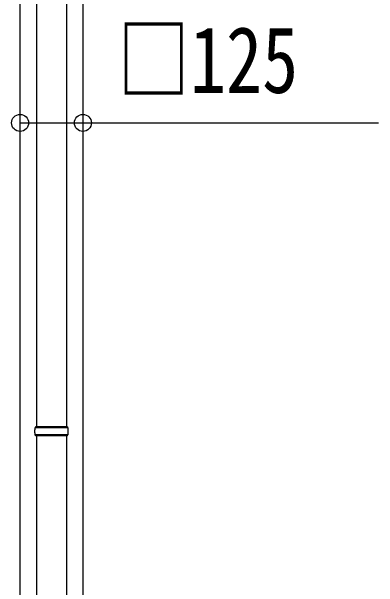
# Model space of a CAD drawing. Units: millimetres, scale not verified. Extents: x -16820 to 16820, y -11880 to 11880.
# Drawn here: x -14703 to -13973, y -4272 to -3126 of the extents above; entities that cross this region are included whole.
import ezdxf
from ezdxf.enums import TextEntityAlignment as Align

# ---------------------------------------------------------------- set-up
doc = ezdxf.new("R2010")
doc.units = ezdxf.units.MM
doc.header["$LTSCALE"] = 50
for name, color, linetype in [('0-4_YKK_13', 4, 'Continuous'), ('0-5_YKK_A1', 4, 'Continuous'), ('0-6_YKK_D', 6, 'Continuous')]:
    doc.layers.add(name, color=color, linetype=linetype)
doc.styles.add('ＭＳ ゴシック', font='')
doc.styles.get('ＭＳ ゴシック').set_extended_font_data('MS Gothic')

msp = doc.modelspace()

# ---------------------------------------------------------------- linework, layer by layer
at = {"layer": '0-4_YKK_13'}
for p, q in [((-14653.32, -3047.85), (-14653.32, -3952.35)), ((-14593.32, -3047.85), (-14593.32, -3952.35)), ((-14590.32, -3954.34), (-14656.32, -3954.34)), ((-14591.32, -3952.34), (-14655.32, -3952.34)), ((-14655.32, -3952.34), (-14655.32, -3954.34)), ((-14591.32, -3952.34), (-14591.32, -3954.34)), ((-14590.32, -3968.34), (-14656.32, -3968.34)), ((-14655.32, -3970.34), (-14655.32, -3968.34)), ((-14591.32, -3970.34), (-14655.32, -3970.34)), ((-14653.32, -3970.34), (-14653.32, -4874.85)), ((-14593.32, -3970.34), (-14593.32, -4874.85)), ((-14591.32, -3970.34), (-14591.32, -3968.34))]:
    msp.add_line(p, q, dxfattribs=at)
for centre, start, end in [((-14607.57, -3961.34), 171.82876, 180.00002), ((-14607.57, -3961.34), 180.00002, 188.17127), ((-14639.07, -3961.34), 359.99998, 8.17124), ((-14639.07, -3961.34), 351.82873, 359.99998)]:
    msp.add_arc(centre, 49.25, start, end, dxfattribs=at)
at = {"layer": '0-5_YKK_A1'}
for p, q in [((-14685.82, -5583.85), (-14685.82, -2786.85)), ((-14560.82, -2786.85), (-14560.82, -5583.85))]:
    msp.add_line(p, q, dxfattribs=at)
at = {"layer": '0-6_YKK_D'}
msp.add_lwpolyline([(-14685.82, -3347.85), (-14560.82, -3347.85), (-13972.82, -3347.85)], dxfattribs=at)
for centre in [(-14685.82, -3347.85), (-14560.82, -3347.85)]:
    msp.add_circle(centre, 17, dxfattribs=at)

# ---------------------------------------------------------------- texts
at = {"layer": '0-6_YKK_D', "style": 'ＭＳ ゴシック', "width": 0.8}
msp.add_text('□125', height=132, dxfattribs=at).set_placement((-14492.02, -3327.85), align=Align.BOTTOM_LEFT)

doc.saveas('drawing.dxf')
